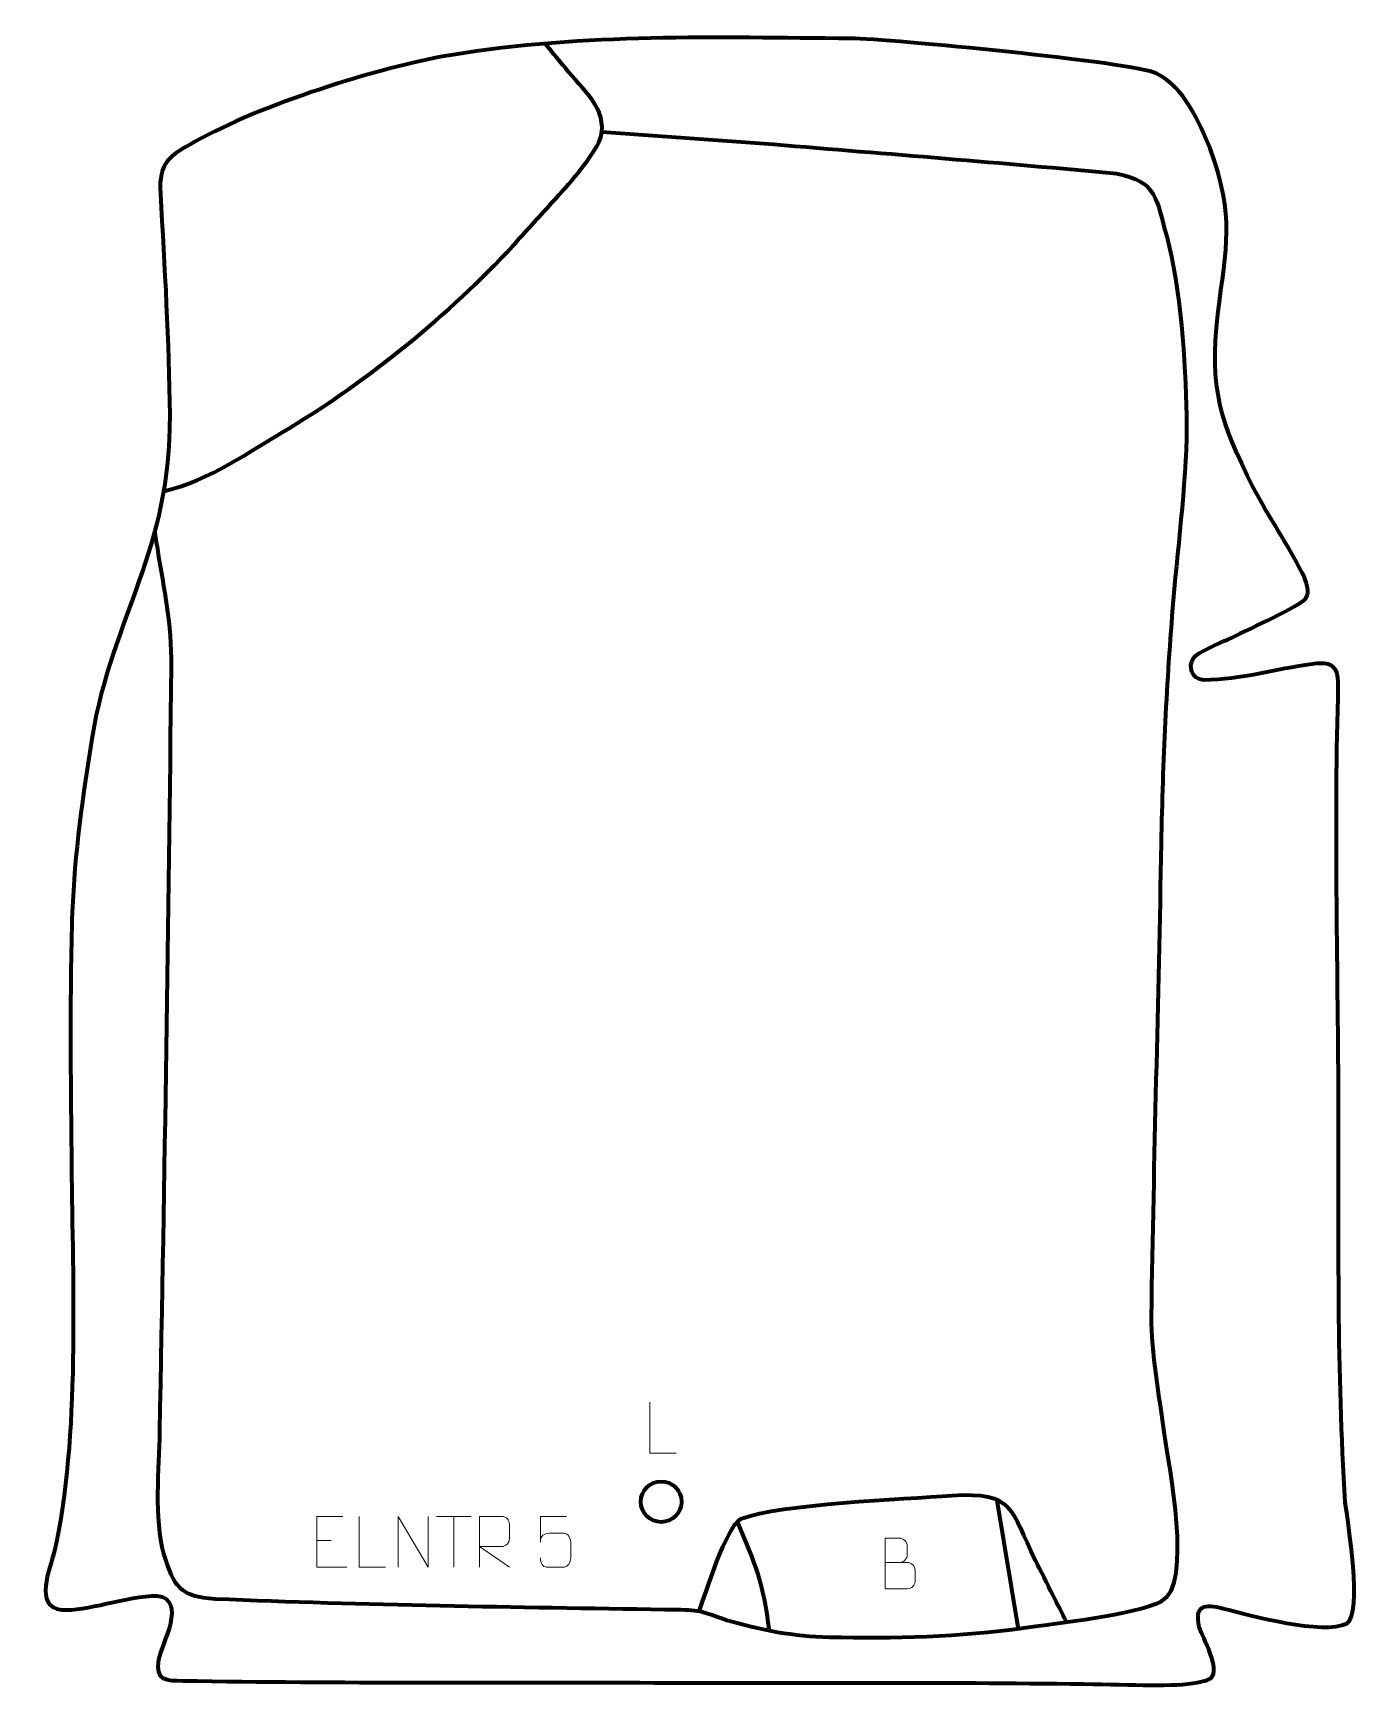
# Model space of a CAD drawing. Header units: millimetres. Extents: x -596 to 58, y 60 to 873.
import ezdxf

# ---------------------------------------------------------------- set-up
doc = ezdxf.new("R2010")
doc.units = ezdxf.units.MM
doc.header["$MEASUREMENT"] = 0
doc.layers.add('layer 2', color=7, linetype='Continuous')
doc.layers.add('layer 3', color=7, linetype='Continuous')

msp = doc.modelspace()

# ---------------------------------------------------------------- linework, layer by layer
at = {"layer": 'layer 2', "color": 142, "lineweight": 200}
msp.add_ellipse((-287.2691, 151.1823), major_axis=(0, 10), ratio=1, dxfattribs=at)
at = {"layer": 'layer 2', "color": 142, "lineweight": 158}
for points, knots in [([(-532.4407, 647.7395), (-508.2795, 653.3837), (-490.9358, 666.7506), (-469.9162, 678.9731), (-469.9162, 678.9731), (-430.9196, 702.6153), (-391.1787, 734.7576), (-360.3083, 768.3331), (-360.3083, 768.3331), (-353.8865, 775.3482), (-347.5788, 782.4657), (-341.1568, 789.4825), (-341.1568, 789.4825), (-341.1568, 789.4825), (-340.1516, 790.5784), (-340.1516, 790.5784), (-340.1516, 790.5784), (-333.2051, 798.1624), (-322.33, 810.1541), (-317.9129, 819.2902), (-317.9129, 819.2902), (-311.9943, 833.4388), (-324.1791, 843.7488), (-332.77, 853.7881), (-332.77, 853.7881), (-336.6811, 858.3972), (-340.4465, 863.112), (-344.2352, 867.8209)], [0, 0, 0, 0, 0.125, 0.125, 0.125, 0.125, 0.25, 0.25, 0.25, 0.25, 0.375, 0.375, 0.375, 0.375, 0.5, 0.5, 0.5, 0.5, 0.625, 0.625, 0.625, 0.625, 0.75, 0.75, 0.75, 0.75, 1, 1, 1, 1]), ([(-316.408, 824.4151), (-316.408, 824.4151), (-232.0059, 818.3297), (-232.0059, 818.3297), (-232.0059, 818.3297), (-175.7928, 813.6575), (-119.4683, 809.2712), (-63.3196, 803.9352), (-63.3196, 803.9352), (-43.0327, 800.0737), (-43.8834, 791.0394), (-38.6623, 773.0369), (-38.6623, 773.0369), (-31.8265, 747.666), (-29.527, 711.5704), (-28.8823, 685.043), (-28.8823, 685.043), (-28.5385, 655.536), (-32.9858, 623.7869), (-35.4607, 594.15), (-35.4607, 594.15), (-38.8455, 553.7049), (-40.6397, 515.4162), (-41.384, 474.8521), (-41.384, 474.8521), (-42.8287, 397.3487), (-45.0864, 319.8581), (-46.3063, 242.3519), (-46.3063, 242.3519), (-46.4332, 224.4882), (-42.3018, 202.528), (-39.9637, 184.4059), (-39.9637, 184.4059), (-37.609, 169.1315), (-25.8048, 110.3361), (-41.3229, 102.0954), (-41.3229, 102.0954), (-55.0508, 95.2363), (-91.9599, 91.5323), (-108.8812, 88.9933), (-108.8812, 88.9933), (-139.9128, 84.6155), (-173.2816, 83.785), (-204.6143, 84.4841), (-204.6143, 84.4841), (-222.3444, 84.8993), (-237.9451, 87.8929), (-254.9069, 92.8747), (-254.9069, 92.8747), (-270.6941, 98.2924), (-268.148, 97.8346), (-285.3928, 98.1015), (-285.3928, 98.1015), (-358.8421, 99.2626), (-433.2594, 100.2484), (-506.6084, 103.3621), (-506.6084, 103.3621), (-523.7777, 104.3267), (-526.8908, 109.4012), (-531.7582, 125.6082), (-531.7582, 125.6082), (-536.6089, 142.7769), (-534.1421, 167.4473), (-533.79, 185.7054), (-533.79, 185.7054), (-531.3928, 310.9437), (-529.3941, 436.4635), (-528.1229, 561.7152), (-528.1229, 561.7152), (-527.9081, 582.8768), (-531.5103, 598.9269), (-534.8539, 619.4465), (-534.8539, 619.4465), (-535.3308, 622.4077), (-535.8078, 625.369), (-536.2849, 628.3302)], [0, 0, 0, 0, 0.05, 0.05, 0.05, 0.05, 0.1, 0.1, 0.1, 0.1, 0.15, 0.15, 0.15, 0.15, 0.2, 0.2, 0.2, 0.2, 0.25, 0.25, 0.25, 0.25, 0.3, 0.3, 0.3, 0.3, 0.35, 0.35, 0.35, 0.35, 0.4, 0.4, 0.4, 0.4, 0.45, 0.45, 0.45, 0.45, 0.5, 0.5, 0.5, 0.5, 0.55, 0.55, 0.55, 0.55, 0.6, 0.6, 0.6, 0.6, 0.65, 0.65, 0.65, 0.65, 0.7, 0.7, 0.7, 0.7, 0.75, 0.75, 0.75, 0.75, 0.8, 0.8, 0.8, 0.8, 0.85, 0.85, 0.85, 0.85, 0.9, 0.9, 0.9, 0.9, 1, 1, 1, 1]), ([(-268.524, 97.2139), (-265.4121, 106.1689), (-255.275, 138.8633), (-248.0386, 142.7801), (-248.0386, 142.7801), (-228.2495, 150.2651), (-168.5211, 152.4547), (-144.2071, 154.2412), (-144.2071, 154.2412), (-113.4852, 156.2165), (-115.6093, 147.3194), (-103.3111, 122.5009), (-103.3111, 122.5009), (-100.4572, 116.7415), (-97.5283, 111.0107), (-94.6468, 105.2636), (-94.6468, 105.2636), (-92.4112, 100.7924), (-90.1755, 96.3211), (-87.9399, 91.8499)], [0, 0, 0, 0, 0.16666667, 0.16666667, 0.16666667, 0.16666667, 0.33333333, 0.33333333, 0.33333333, 0.33333333, 0.5, 0.5, 0.5, 0.5, 0.66666667, 0.66666667, 0.66666667, 0.66666667, 1, 1, 1, 1])]:
    msp.add_open_spline(points, degree=3, knots=knots, dxfattribs=at)
at = {"layer": 'layer 2', "color": 250, "lineweight": 9}
for points, knots in [([(-279.9396, 175.093), (-279.9396, 175.093), (-292.8887, 175.093), (-292.8887, 175.093), (-292.8887, 175.093), (-292.8887, 175.093), (-292.8887, 200.0466), (-292.8887, 200.0466)], [0, 0, 0, 0, 0.33333333, 0.33333333, 0.33333333, 0.33333333, 1, 1, 1, 1]), ([(-443.7835, 143.955), (-443.7835, 143.955), (-456.6574, 143.955), (-456.6574, 143.955), (-456.6574, 143.955), (-456.6574, 143.955), (-456.6574, 119.0014), (-456.6574, 119.0014), (-456.6574, 119.0014), (-456.6574, 119.0014), (-441.7916, 119.0014), (-441.7916, 119.0014)], [0, 0, 0, 0, 0.25, 0.25, 0.25, 0.25, 0.5, 0.5, 0.5, 0.5, 1, 1, 1, 1]), ([(-422.75, 119.0014), (-422.75, 119.0014), (-435.6991, 119.0014), (-435.6991, 119.0014), (-435.6991, 119.0014), (-435.6991, 119.0014), (-435.6991, 143.955), (-435.6991, 143.955)], [0, 0, 0, 0, 0.33333333, 0.33333333, 0.33333333, 0.33333333, 1, 1, 1, 1]), ([(-416.5519, 119.0015), (-416.5519, 119.0015), (-416.5519, 143.955), (-416.5519, 143.955), (-416.5519, 143.955), (-416.5519, 143.955), (-401.8971, 119.0015), (-401.8971, 119.0015), (-401.8971, 119.0015), (-401.8971, 119.0015), (-401.8971, 143.955), (-401.8971, 143.955)], [0, 0, 0, 0, 0.25, 0.25, 0.25, 0.25, 0.5, 0.5, 0.5, 0.5, 1, 1, 1, 1]), ([(-376.5566, 119.0015), (-376.5566, 119.0015), (-376.5566, 143.955), (-376.5566, 143.955), (-376.5566, 143.955), (-372.9618, 143.955), (-369.3663, 143.955), (-365.7711, 143.955), (-365.7711, 143.955), (-363.4458, 143.9173), (-361.8885, 142.4273), (-361.8926, 140.0609), (-361.8926, 140.0609), (-361.893, 138.0254), (-361.893, 134.966), (-361.8926, 132.93), (-361.8926, 132.93), (-361.8991, 131.0545), (-363.7114, 129.1127), (-365.7209, 129.0936), (-365.7209, 129.0936), (-365.7209, 129.0936), (-376.5566, 129.0936), (-376.5566, 129.0936), (-376.5566, 129.0936), (-376.5566, 129.0936), (-361.9019, 119.0015), (-361.9019, 119.0015)], [0, 0, 0, 0, 0.125, 0.125, 0.125, 0.125, 0.25, 0.25, 0.25, 0.25, 0.375, 0.375, 0.375, 0.375, 0.5, 0.5, 0.5, 0.5, 0.625, 0.625, 0.625, 0.625, 0.75, 0.75, 0.75, 0.75, 1, 1, 1, 1]), ([(-333.8304, 143.933), (-333.8304, 143.933), (-346.6821, 143.933), (-346.6821, 143.933), (-346.6821, 143.933), (-346.6818, 139.7024), (-346.6818, 135.4715), (-346.6821, 131.2403), (-346.6821, 131.2403), (-346.6824, 134.5504), (-345.0514, 135.6222), (-342.2394, 135.6827), (-342.2394, 135.6827), (-339.7998, 135.683), (-337.3603, 135.683), (-334.9211, 135.6827), (-334.9211, 135.6827), (-333.2713, 135.6895), (-331.7964, 133.309), (-331.7679, 131.2403), (-331.7679, 131.2403), (-331.7682, 128.653), (-331.7682, 126.0654), (-331.7679, 123.4777), (-331.7679, 123.4777), (-331.7217, 121.5183), (-333.2211, 119.082), (-334.847, 119.0235), (-334.847, 119.0235), (-336.8035, 119.0238), (-341.6985, 119.0238), (-343.6555, 119.0235), (-343.6555, 119.0235), (-345.501, 119.0147), (-346.6081, 120.9795), (-346.6289, 123.5306)], [0, 0, 0, 0, 0.1, 0.1, 0.1, 0.1, 0.2, 0.2, 0.2, 0.2, 0.3, 0.3, 0.3, 0.3, 0.4, 0.4, 0.4, 0.4, 0.5, 0.5, 0.5, 0.5, 0.6, 0.6, 0.6, 0.6, 0.7, 0.7, 0.7, 0.7, 0.8, 0.8, 0.8, 0.8, 1, 1, 1, 1]), ([(-177.134, 121.335), (-173.4954, 121.3354), (-169.9083, 121.3354), (-166.2689, 121.335), (-166.2689, 121.335), (-164.2935, 121.3177), (-162.3699, 119.5816), (-162.3699, 117.532), (-162.3699, 117.532), (-162.3703, 116.4034), (-162.3703, 113.354), (-162.3699, 112.2251), (-162.3699, 112.2251), (-162.3523, 110.3672), (-163.8944, 108.3533), (-166.2159, 108.3702), (-166.2159, 108.3702), (-169.8557, 108.3706), (-173.4951, 108.3706), (-177.134, 108.3702), (-177.134, 108.3702), (-177.134, 116.6885), (-177.134, 125.0063), (-177.134, 133.3238), (-177.134, 133.3238), (-174.7603, 133.3238), (-172.3862, 133.3238), (-170.012, 133.3238), (-170.012, 133.3238), (-168.3312, 133.3414), (-166.2344, 131.4309), (-166.2167, 129.4685), (-166.2167, 129.4685), (-166.2171, 127.4024), (-166.2171, 127.2564), (-166.2167, 125.1899), (-166.2167, 125.1899), (-166.1994, 123.1238), (-168.0539, 121.3177), (-170.0639, 121.335)], [0, 0, 0, 0, 0.09090909, 0.09090909, 0.09090909, 0.09090909, 0.18181818, 0.18181818, 0.18181818, 0.18181818, 0.27272727, 0.27272727, 0.27272727, 0.27272727, 0.36363636, 0.36363636, 0.36363636, 0.36363636, 0.45454545, 0.45454545, 0.45454545, 0.45454545, 0.54545455, 0.54545455, 0.54545455, 0.54545455, 0.63636364, 0.63636364, 0.63636364, 0.63636364, 0.72727273, 0.72727273, 0.72727273, 0.72727273, 0.81818182, 0.81818182, 0.81818182, 0.81818182, 1, 1, 1, 1])]:
    msp.add_open_spline(points, degree=3, knots=knots, dxfattribs=at)
at = {"layer": 'layer 2', "color": 142, "lineweight": 158}
for points in [[(-122.2714, 151.9472), (-122.2714, 151.9472), (-111.7814, 88.5953), (-111.7814, 88.5953)], [(-250.1297, 141.8559), (-240.7245, 119.9685), (-237.3363, 111.7174), (-234.1583, 87.7251)]]:
    msp.add_open_spline(points, degree=3, dxfattribs=at)
at = {"layer": 'layer 2', "color": 250, "lineweight": 9}
for points in [[(-397.7181, 143.9315), (-397.7181, 143.9315), (-380.7309, 143.9315), (-380.7309, 143.9315)], [(-389.2243, 119.0015), (-389.2243, 119.0015), (-389.2243, 143.955), (-389.2243, 143.955)], [(-456.6574, 132.0753), (-456.6574, 132.0753), (-449.4893, 132.0753), (-449.4893, 132.0753)]]:
    msp.add_open_spline(points, degree=3, dxfattribs=at)
at = {"layer": 'layer 3', "color": 242, "lineweight": 158}
msp.add_open_spline([(-390.6071, 862.2028), (-323.2655, 872.9933), (-261.5924, 870.7846), (-193.7263, 870.3153), (-193.7263, 870.3153), (-176.6499, 870.1972), (-54.5346, 858.6481), (-43.6098, 853.1315), (-43.6098, 853.1315), (-29.6655, 846.0902), (-23.1835, 829.8036), (-17.2629, 816.2479), (-17.2629, 816.2479), (-5.0598, 782.077), (-9.3691, 768.5225), (-13.5058, 734.8647), (-13.5058, 734.8647), (-17.657, 697.9296), (-12.4587, 682.5182), (3.9098, 649.652), (3.9098, 649.652), (11.3479, 635.4232), (20.7947, 621.8116), (27.8976, 607.7893), (27.8976, 607.7893), (31.4901, 600.6971), (31.458, 596.9553), (29.1258, 594.3723), (29.1258, 594.3723), (22.8553, 589.5601), (-0.4338, 578.9107), (-8.5483, 575.0259), (-8.5483, 575.0259), (-12.045, 573.3519), (-23.6933, 568.6787), (-25.6216, 565.6418), (-25.6216, 565.6418), (-28.1792, 561.614), (-26.5235, 555.625), (-20.5392, 554.9629), (-20.5392, 554.9629), (-1.6879, 555.222), (14.7504, 560.4003), (32.8724, 562.8831), (32.8724, 562.8831), (46.3312, 564.727), (46.0008, 558.374), (45.6137, 546.5089), (45.6137, 546.5089), (43.7005, 479.3835), (45.6496, 411.2711), (45.8625, 344.0094), (45.8625, 344.0094), (46.005, 278.9649), (44.9689, 216.0054), (49.175, 150.914), (49.175, 150.914), (50.3594, 141.4226), (57.8382, 96.0763), (49.9659, 91.3652), (49.9659, 91.3652), (38.3072, 85.4831), (2.5966, 95.3113), (-10.9522, 98.715), (-10.9522, 98.715), (-20.1901, 101.0356), (-25.0624, 100.4728), (-22.6458, 89.6048), (-22.6458, 89.6048), (-20.8678, 83.9922), (-12.0479, 68.886), (-16.8438, 64.5815), (-16.8438, 64.5815), (-17.8695, 63.661), (-21.8401, 62.6473), (-23.6623, 62.3028), (-23.6623, 62.3028), (-35.0278, 60.1541), (-54.9862, 61.3211), (-79.6045, 61.6388), (-79.6045, 61.6388), (-149.8059, 62.5222), (-220.4282, 62.1375), (-290.6611, 62.2442), (-290.6611, 62.2442), (-367.9226, 62.3578), (-445.2774, 61.9707), (-522.526, 63.1997), (-522.526, 63.1997), (-530.394, 63.3248), (-536.4301, 62.9751), (-534.4387, 73.5771), (-534.4387, 73.5771), (-532.9784, 81.3517), (-520.2349, 103.001), (-535.0489, 104.9743), (-535.0489, 104.9743), (-549.9078, 104.973), (-570.6022, 96.9524), (-582.0041, 98.0823), (-582.0041, 98.0823), (-596.1477, 99.4839), (-587.7466, 118.2354), (-585.6647, 127.0002), (-585.6647, 127.0002), (-573.0941, 181.8838), (-576.6959, 259.0513), (-577.2398, 316.35), (-577.2398, 316.35), (-577.6245, 357.4456), (-578.248, 400.0524), (-576.8824, 441.0532), (-576.8824, 441.0532), (-575.7988, 469.0381), (-571.5594, 499.4078), (-567.1338, 527.1243), (-567.1338, 527.1243), (-557.1103, 586.2345), (-528.357, 619.2365), (-528.9481, 685.2758), (-528.9481, 685.2758), (-529.3321, 721.1652), (-531.4579, 758.1171), (-533.5485, 794.0508), (-533.5485, 794.0508), (-534.466, 809.8216), (-528.8587, 812.6073), (-516.3729, 819.6847), (-516.3729, 819.6847), (-485.4075, 837.2371), (-426.083, 856.3681), (-390.6071, 862.2028)], degree=3, knots=[0, 0, 0, 0, 0.02941176, 0.02941176, 0.02941176, 0.02941176, 0.05882353, 0.05882353, 0.05882353, 0.05882353, 0.08823529, 0.08823529, 0.08823529, 0.08823529, 0.11764706, 0.11764706, 0.11764706, 0.11764706, 0.14705882, 0.14705882, 0.14705882, 0.14705882, 0.17647059, 0.17647059, 0.17647059, 0.17647059, 0.20588235, 0.20588235, 0.20588235, 0.20588235, 0.23529412, 0.23529412, 0.23529412, 0.23529412, 0.26470588, 0.26470588, 0.26470588, 0.26470588, 0.29411765, 0.29411765, 0.29411765, 0.29411765, 0.32352941, 0.32352941, 0.32352941, 0.32352941, 0.35294118, 0.35294118, 0.35294118, 0.35294118, 0.38235294, 0.38235294, 0.38235294, 0.38235294, 0.41176471, 0.41176471, 0.41176471, 0.41176471, 0.44117647, 0.44117647, 0.44117647, 0.44117647, 0.47058824, 0.47058824, 0.47058824, 0.47058824, 0.5, 0.5, 0.5, 0.5, 0.52941176, 0.52941176, 0.52941176, 0.52941176, 0.55882353, 0.55882353, 0.55882353, 0.55882353, 0.58823529, 0.58823529, 0.58823529, 0.58823529, 0.61764706, 0.61764706, 0.61764706, 0.61764706, 0.64705882, 0.64705882, 0.64705882, 0.64705882, 0.67647059, 0.67647059, 0.67647059, 0.67647059, 0.70588235, 0.70588235, 0.70588235, 0.70588235, 0.73529412, 0.73529412, 0.73529412, 0.73529412, 0.76470588, 0.76470588, 0.76470588, 0.76470588, 0.79411765, 0.79411765, 0.79411765, 0.79411765, 0.82352941, 0.82352941, 0.82352941, 0.82352941, 0.85294118, 0.85294118, 0.85294118, 0.85294118, 0.88235294, 0.88235294, 0.88235294, 0.88235294, 0.91176471, 0.91176471, 0.91176471, 0.91176471, 0.94117647, 0.94117647, 0.94117647, 0.94117647, 1, 1, 1, 1], dxfattribs=at)

doc.saveas('drawing.dxf')
